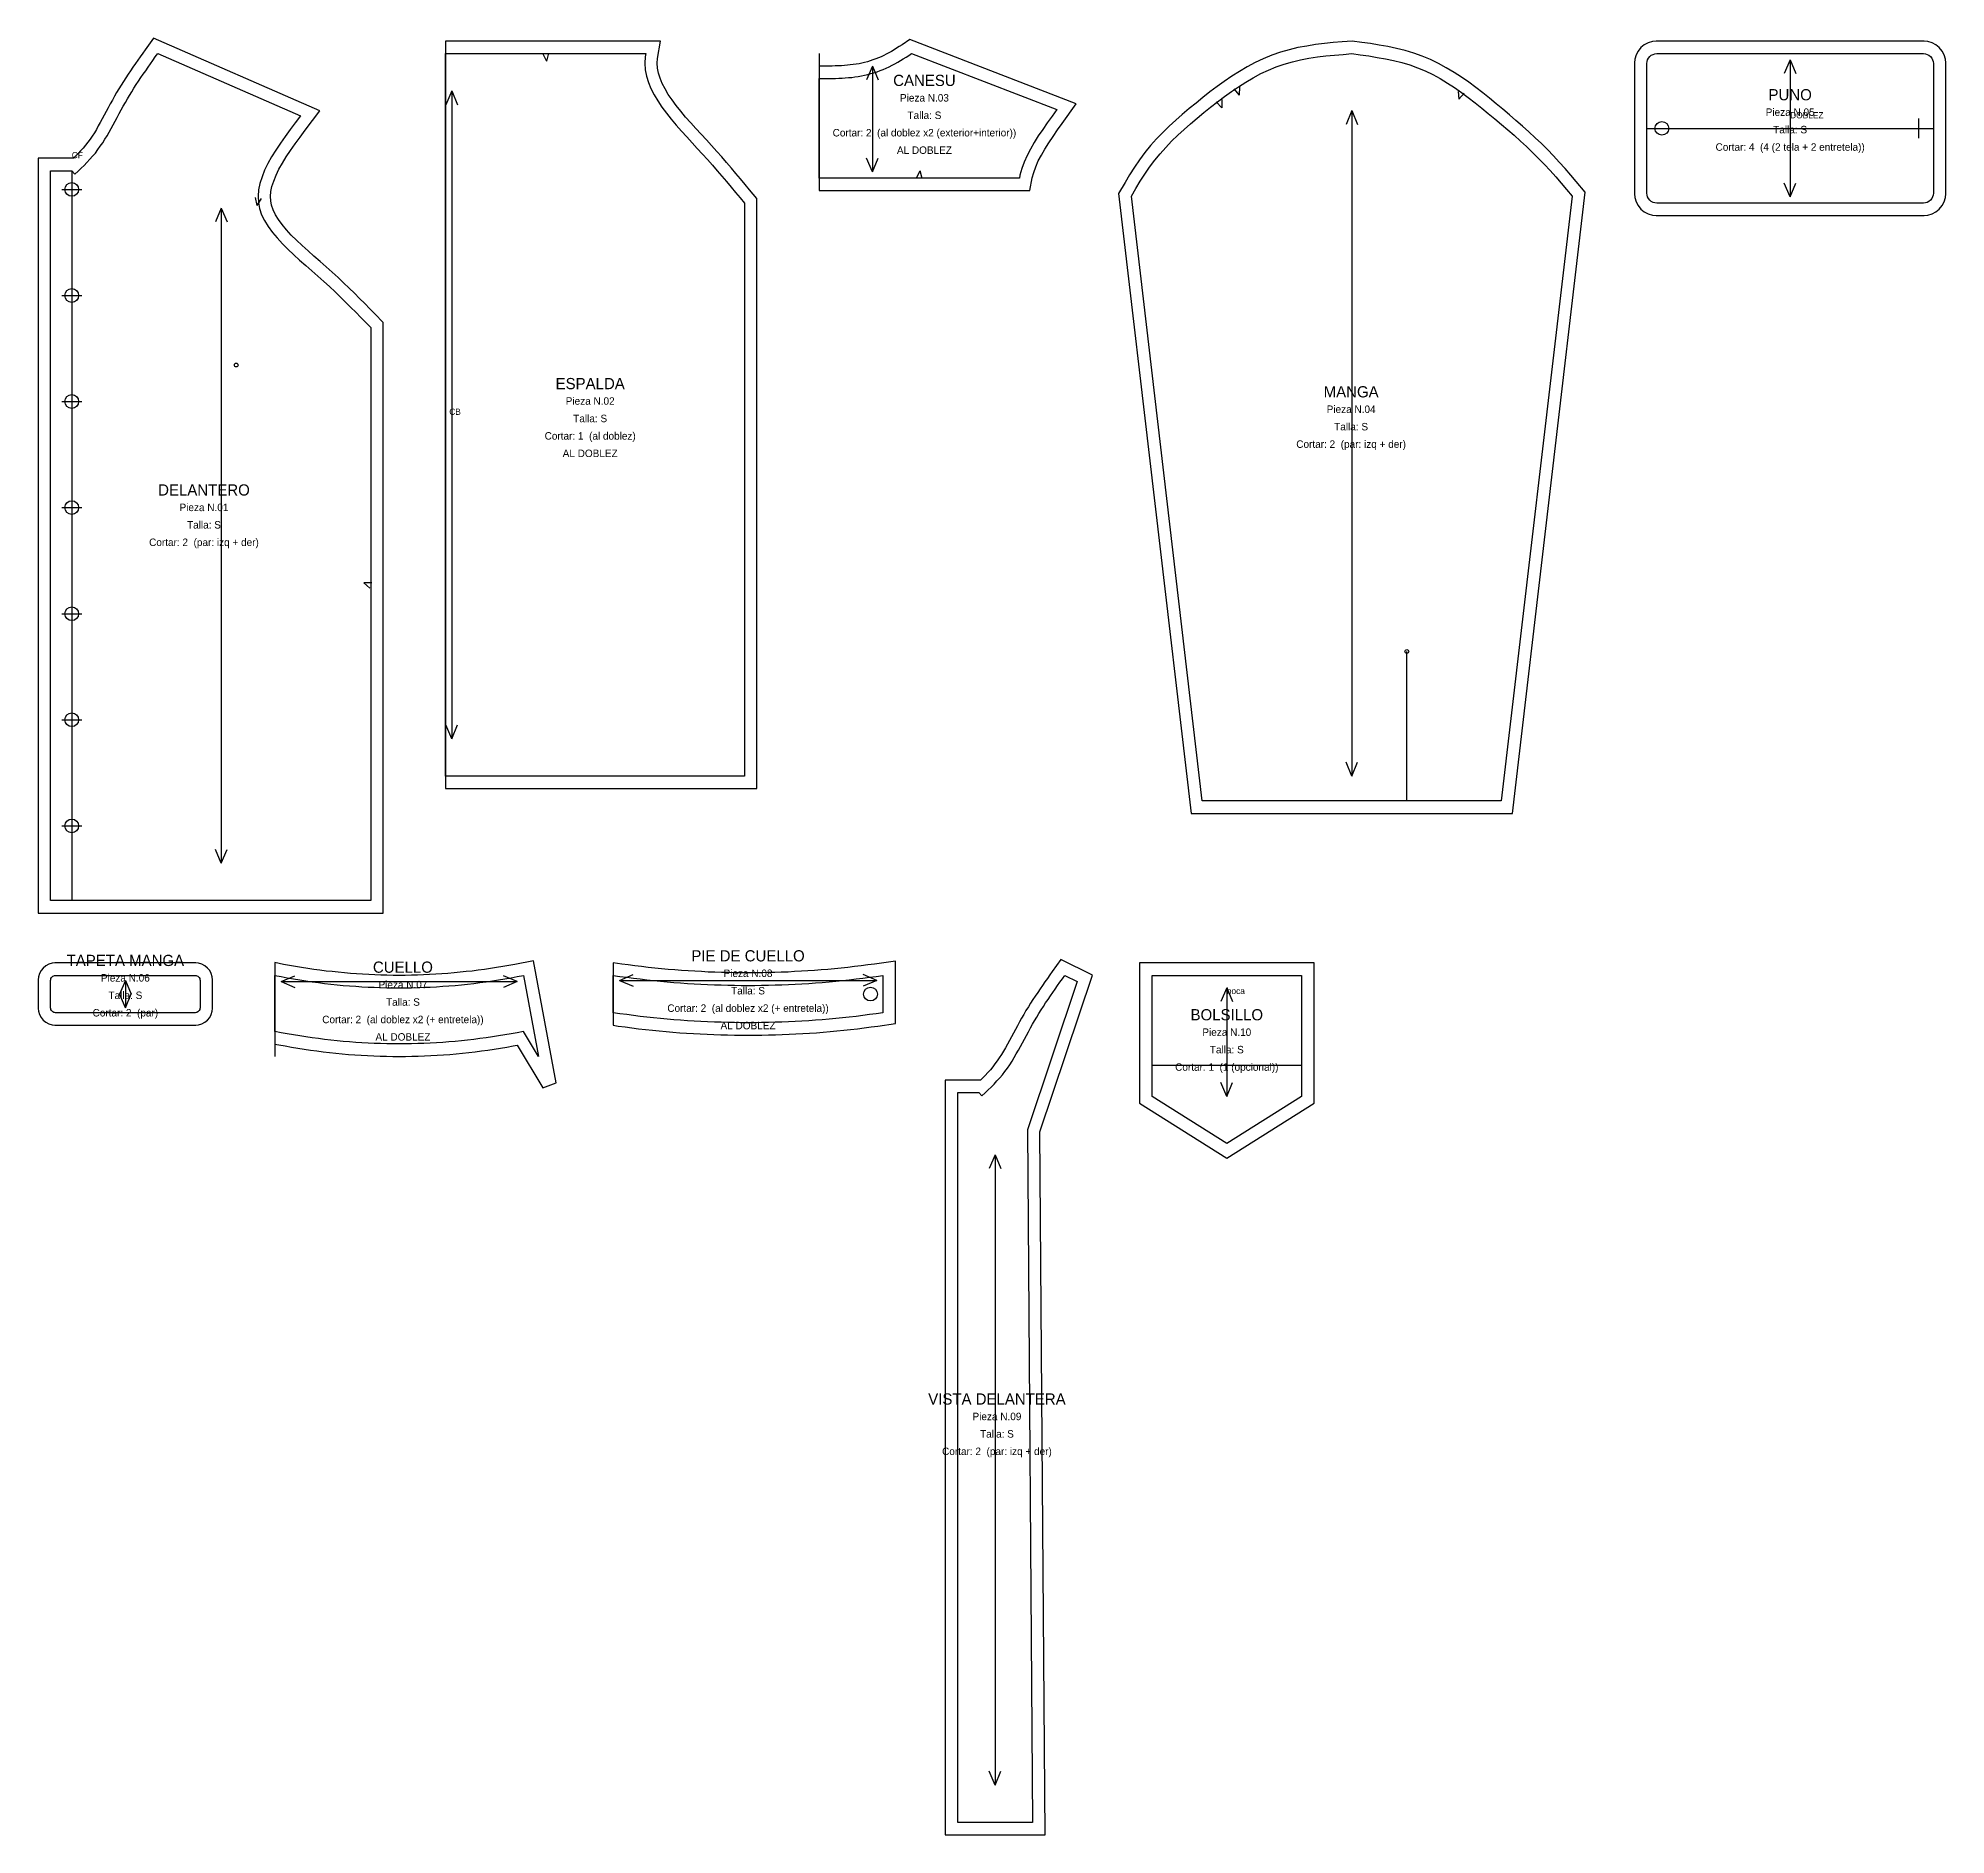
# Model space of a CAD drawing. Header units: centimetres. Extents: x -1 to 152, y -143 to 1.
import ezdxf
from ezdxf.enums import TextEntityAlignment as Align

# ---------------------------------------------------------------- set-up
doc = ezdxf.new("R2010")
doc.units = ezdxf.units.CM
for name, color, linetype in [('BOTONES', 30, 'Continuous'), ('CENTROS', 5, 'Continuous'), ('CONSTRUCCION', 8, 'Continuous'), ('CORTE', 1, 'Continuous'), ('COSTURA', 3, 'Continuous'), ('DOBLEZ', 6, 'Continuous'), ('HILO', 2, 'Continuous'), ('OJAL', 200, 'Continuous'), ('PIQUETES', 4, 'Continuous'), ('REFERENCIAS', 9, 'Continuous'), ('TEXTOS', 7, 'Continuous')]:
    doc.layers.add(name, color=color, linetype=linetype)

msp = doc.modelspace()

# ---------------------------------------------------------------- linework, layer by layer
at = {"layer": 'BOTONES'}
for centre in [(129.33, -6), (1.7, -10.9), (1.7, -19.42), (1.7, -27.93), (1.7, -36.45), (1.7, -44.97), (1.7, -53.48), (1.7, -62), (65.81, -75.5)]:
    msp.add_circle(centre, 0.55, dxfattribs=at)
at = {"layer": 'CENTROS'}
for centre in [(14.9, -25), (108.86, -48)]:
    msp.add_circle(centre, 0.15, dxfattribs=at)
at = {"layer": 'CONSTRUCCION'}
for p, q in [((128.13, -6), (151.13, -6)), ((1.7, -9.4), (1.7, -68)), ((108.86, -60), (108.86, -48)), ((88.41, -81.22), (100.41, -81.22))]:
    msp.add_line(p, q, dxfattribs=at)
at = {"layer": 'CORTE'}
for points in [[(-1, -69), (26.7, -69), (26.7, -21.59), (26.02, -20.89), (25.62, -20.48), (25.21, -20.07), (24.8, -19.66), (24.38, -19.24), (23.96, -18.82), (23.52, -18.4), (23.07, -17.98), (22.6, -17.55), (22.12, -17.12), (21.63, -16.69), (21.14, -16.26), (20.66, -15.84), (20.19, -15.41), (19.74, -14.99), (19.32, -14.57), (18.94, -14.15), (18.59, -13.73), (18.3, -13.33), (18.05, -12.93), (17.87, -12.55), (17.74, -12.18), (17.67, -11.83), (17.66, -11.46), (17.69, -11.08), (17.77, -10.67), (17.91, -10.23), (18.1, -9.77), (18.33, -9.29), (18.61, -8.8), (18.92, -8.29), (19.26, -7.77), (19.64, -7.24), (20.03, -6.7), (20.44, -6.15), (21.62, -4.59), (8.26, 1.24), (7.59, 0.31), (7.39, 0.03), (7.2, -0.25), (7, -0.52), (6.81, -0.8), (6.61, -1.09), (6.42, -1.37), (6.23, -1.66), (6.04, -1.95), (5.85, -2.24), (5.67, -2.53), (5.48, -2.83), (5.3, -3.13), (5.13, -3.43), (4.96, -3.74), (4.79, -4.04), (4.63, -4.35), (4.47, -4.65), (4.31, -4.94), (4.15, -5.24), (3.99, -5.53), (3.83, -5.81), (3.67, -6.08), (3.51, -6.35), (3.34, -6.62), (3.17, -6.87), (2.99, -7.11), (2.81, -7.35), (2.62, -7.58), (2.41, -7.81), (2.2, -8.03), (1.98, -8.26), (1.83, -8.4), (-1, -8.4), (-1, -69)], [(56.7, -11.64), (56.11, -10.93), (55.75, -10.5), (55.38, -10.06), (55.01, -9.63), (54.64, -9.19), (54.26, -8.75), (53.87, -8.3), (53.47, -7.85), (53.06, -7.39), (52.65, -6.93), (52.22, -6.47), (51.8, -6.01), (51.38, -5.55), (50.97, -5.09), (50.59, -4.63), (50.22, -4.17), (49.88, -3.72), (49.58, -3.27), (49.32, -2.82), (49.1, -2.39), (48.92, -1.97), (48.8, -1.56), (48.72, -1.17), (48.7, -0.78), (48.72, -0.38), (48.96, 1), (31.7, 1), (31.7, -59), (56.7, -59), (56.7, -11.64)], [(78.79, -9.97), (78.91, -9.54), (79.07, -9.09), (79.28, -8.62), (79.53, -8.15), (79.81, -7.66), (80.12, -7.16), (80.46, -6.65), (80.82, -6.13), (81.19, -5.61), (82.33, -4.03), (68.98, 1.12), (68.34, 0.7), (68.12, 0.56), (67.91, 0.43), (67.7, 0.3), (67.5, 0.17), (67.29, 0.06), (67.08, -0.05), (66.88, -0.15), (66.66, -0.25), (66.45, -0.34), (66.23, -0.43), (66.01, -0.51), (65.79, -0.58), (65.57, -0.65), (65.34, -0.71), (65.12, -0.76), (64.89, -0.81), (64.66, -0.85), (64.43, -0.88), (64.19, -0.91), (63.96, -0.94), (63.72, -0.96), (63.48, -0.97), (63.23, -0.98), (62.98, -0.99), (62.73, -1), (62.48, -1), (62.22, -1), (61.96, -1), (61.7, -1), (61.7, -11), (78.61, -11), (78.79, -9.97)], [(91.55, -61), (117.33, -61), (123.17, -11.13), (122.46, -10.28), (122.02, -9.75), (121.57, -9.23), (121.1, -8.72), (120.63, -8.21), (120.15, -7.71), (119.66, -7.22), (119.16, -6.75), (118.65, -6.28), (118.14, -5.82), (117.62, -5.36), (117.1, -4.91), (116.57, -4.47), (116.04, -4.03), (115.5, -3.59), (114.95, -3.16), (114.4, -2.73), (113.83, -2.3), (113.24, -1.9), (112.65, -1.51), (112.03, -1.14), (111.4, -0.8), (110.76, -0.48), (110.09, -0.2), (109.41, 0.04), (108.72, 0.24), (108.03, 0.41), (107.34, 0.56), (106.64, 0.69), (105.95, 0.8), (105.26, 0.9), (104.47, 1.01), (103.66, 0.94), (102.96, 0.88), (102.25, 0.81), (101.54, 0.72), (100.83, 0.61), (100.12, 0.48), (99.42, 0.31), (98.71, 0.11), (98.02, -0.13), (97.34, -0.41), (96.69, -0.72), (96.05, -1.06), (95.42, -1.43), (94.81, -1.82), (94.21, -2.23), (93.63, -2.65), (93.05, -3.08), (92.49, -3.52), (91.94, -3.97), (91.39, -4.42), (90.84, -4.88), (90.31, -5.35), (89.78, -5.83), (89.27, -6.33), (88.77, -6.85), (88.29, -7.39), (87.83, -7.95), (87.39, -8.53), (86.99, -9.13), (86.6, -9.73), (86.24, -10.34), (85.73, -11.23), (91.55, -61)], [(127.13, -11.25), (127.16, -11.55), (127.26, -11.89), (127.43, -12.2), (127.65, -12.48), (127.92, -12.7), (128.24, -12.87), (128.57, -12.97), (128.88, -13), (150.38, -13), (150.68, -12.97), (151.02, -12.87), (151.33, -12.7), (151.6, -12.48), (151.83, -12.2), (151.99, -11.89), (152.1, -11.55), (152.13, -11.25), (152.13, -0.75), (152.1, -0.45), (151.99, -0.11), (151.83, 0.2), (151.6, 0.48), (151.33, 0.7), (151.02, 0.87), (150.68, 0.97), (150.38, 1), (128.88, 1), (128.57, 0.97), (128.24, 0.87), (127.92, 0.7), (127.65, 0.48), (127.43, 0.2), (127.26, -0.11), (127.16, -0.45), (127.13, -0.75), (127.13, -11.25)], [(-1, -76.65), (-0.98, -76.87), (-0.9, -77.14), (-0.77, -77.38), (-0.59, -77.59), (-0.38, -77.77), (-0.14, -77.9), (0.13, -77.98), (0.35, -78), (11.65, -78), (11.87, -77.98), (12.14, -77.9), (12.38, -77.77), (12.59, -77.59), (12.77, -77.38), (12.9, -77.14), (12.98, -76.87), (13, -76.65), (13, -74.35), (12.98, -74.13), (12.9, -73.86), (12.77, -73.62), (12.59, -73.41), (12.38, -73.23), (12.14, -73.1), (11.87, -73.02), (11.65, -73), (0.35, -73), (0.13, -73.02), (-0.14, -73.1), (-0.38, -73.23), (-0.59, -73.41), (-0.77, -73.62), (-0.9, -73.86), (-0.98, -74.13), (-1, -74.35), (-1, -76.65)], [(18.82, -79.67), (19.33, -79.76), (19.84, -79.85), (20.35, -79.93), (20.85, -80), (21.36, -80.07), (21.87, -80.13), (22.38, -80.19), (22.89, -80.25), (23.4, -80.29), (23.91, -80.34), (24.42, -80.38), (24.92, -80.41), (25.43, -80.44), (25.94, -80.46), (26.45, -80.48), (26.96, -80.49), (27.47, -80.5), (27.98, -80.5), (28.49, -80.5), (29, -80.49), (29.5, -80.48), (30.01, -80.46), (30.52, -80.44), (31.03, -80.41), (31.54, -80.38), (32.05, -80.34), (32.56, -80.29), (33.07, -80.25), (33.58, -80.19), (34.08, -80.13), (34.59, -80.07), (35.1, -80), (35.61, -79.93), (36.12, -79.85), (36.63, -79.76), (37.14, -79.67), (37.46, -79.61), (39.51, -83.04), (40.57, -82.64), (38.76, -72.82), (37.27, -73.12), (36.78, -73.21), (36.29, -73.29), (35.8, -73.37), (35.31, -73.45), (34.82, -73.52), (34.33, -73.59), (33.84, -73.65), (33.36, -73.7), (32.87, -73.75), (32.38, -73.8), (31.89, -73.84), (31.4, -73.88), (30.91, -73.91), (30.42, -73.94), (29.93, -73.96), (29.44, -73.98), (28.96, -73.99), (28.47, -74), (27.98, -74), (27.49, -74), (27, -73.99), (26.51, -73.98), (26.02, -73.96), (25.53, -73.94), (25.04, -73.91), (24.56, -73.88), (24.07, -73.84), (23.58, -73.8), (23.09, -73.75), (22.6, -73.7), (22.11, -73.65), (21.62, -73.59), (21.13, -73.52), (20.64, -73.45), (20.15, -73.37), (19.66, -73.29), (19.18, -73.21), (18.69, -73.12), (18, -72.98), (18, -79.52), (18.31, -79.58), (18.82, -79.67)], [(46.11, -78.14), (46.65, -78.21), (47.2, -78.28), (47.75, -78.34), (48.3, -78.4), (48.85, -78.46), (49.4, -78.51), (49.95, -78.55), (50.5, -78.6), (51.04, -78.64), (51.59, -78.67), (52.14, -78.7), (52.69, -78.73), (53.24, -78.75), (53.79, -78.77), (54.34, -78.78), (54.89, -78.79), (55.43, -78.8), (55.98, -78.8), (56.53, -78.8), (57.08, -78.79), (57.63, -78.78), (58.18, -78.77), (58.73, -78.75), (59.28, -78.73), (59.82, -78.7), (60.37, -78.67), (60.92, -78.64), (61.47, -78.6), (62.02, -78.55), (62.57, -78.51), (63.12, -78.46), (63.67, -78.4), (64.21, -78.34), (64.76, -78.28), (65.31, -78.21), (65.86, -78.14), (66.41, -78.07), (67.81, -77.87), (67.81, -72.85), (66.13, -73.09), (65.6, -73.16), (65.06, -73.23), (64.53, -73.29), (63.99, -73.36), (63.46, -73.41), (62.93, -73.47), (62.39, -73.52), (61.86, -73.56), (61.32, -73.6), (60.79, -73.64), (60.26, -73.67), (59.72, -73.7), (59.19, -73.73), (58.65, -73.75), (58.12, -73.77), (57.59, -73.78), (57.05, -73.79), (56.52, -73.8), (55.98, -73.8), (55.45, -73.8), (54.92, -73.79), (54.38, -73.78), (53.85, -73.77), (53.31, -73.75), (52.78, -73.73), (52.25, -73.7), (51.71, -73.67), (51.18, -73.64), (50.64, -73.6), (50.11, -73.56), (49.57, -73.52), (49.04, -73.47), (48.51, -73.41), (47.97, -73.36), (47.44, -73.29), (46.9, -73.23), (46.37, -73.16), (45.84, -73.09), (45.16, -72.99), (45.16, -78.01), (45.56, -78.07), (46.11, -78.14)], [(71.81, -143), (79.82, -143), (79.41, -86.56), (83.64, -73.99), (81.09, -72.72), (80.4, -73.69), (80.21, -73.97), (80.01, -74.25), (79.81, -74.52), (79.62, -74.8), (79.42, -75.09), (79.23, -75.37), (79.04, -75.66), (78.85, -75.95), (78.66, -76.24), (78.48, -76.53), (78.29, -76.83), (78.11, -77.13), (77.94, -77.43), (77.77, -77.74), (77.6, -78.04), (77.44, -78.35), (77.28, -78.65), (77.12, -78.94), (76.96, -79.24), (76.8, -79.53), (76.64, -79.81), (76.48, -80.08), (76.32, -80.35), (76.15, -80.62), (75.98, -80.87), (75.8, -81.11), (75.62, -81.35), (75.43, -81.58), (75.22, -81.81), (75.01, -82.03), (74.79, -82.26), (74.64, -82.4), (71.81, -82.4), (71.81, -143)], [(87.41, -84.27), (94.41, -88.68), (101.41, -84.27), (101.41, -73), (87.41, -73), (87.41, -84.27)]]:
    msp.add_lwpolyline(points, close=True, dxfattribs=at)
at = {"layer": 'COSTURA'}
for points in [[(0, -9.4), (1.7, -9.4), (1.95, -9.67), (2.2, -9.44), (2.44, -9.2), (2.68, -8.97), (2.92, -8.73), (3.15, -8.48), (3.37, -8.23), (3.59, -7.98), (3.79, -7.71), (3.99, -7.44), (4.18, -7.17), (4.36, -6.88), (4.53, -6.6), (4.7, -6.31), (4.87, -6.01), (5.03, -5.71), (5.19, -5.42), (5.35, -5.12), (5.51, -4.82), (5.67, -4.52), (5.83, -4.22), (6, -3.93), (6.17, -3.64), (6.34, -3.35), (6.52, -3.06), (6.69, -2.77), (6.88, -2.49), (7.06, -2.21), (7.25, -1.93), (7.44, -1.65), (7.63, -1.37), (7.82, -1.1), (8.02, -0.82), (8.21, -0.55), (8.4, -0.27), (8.6, 0), (20.06, -5), (19.64, -5.55), (19.22, -6.1), (18.82, -6.65), (18.44, -7.2), (18.08, -7.75), (17.74, -8.29), (17.44, -8.83), (17.18, -9.36), (16.97, -9.89), (16.8, -10.42), (16.7, -10.93), (16.65, -11.45), (16.68, -11.95), (16.78, -12.44), (16.94, -12.93), (17.17, -13.41), (17.46, -13.88), (17.8, -14.35), (18.18, -14.8), (18.6, -15.26), (19.04, -15.7), (19.51, -16.15), (19.99, -16.58), (20.48, -17.02), (20.97, -17.44), (21.46, -17.87), (21.93, -18.29), (22.39, -18.71), (22.83, -19.13), (23.26, -19.54), (23.68, -19.95), (24.1, -20.37), (24.5, -20.77), (24.9, -21.18), (25.3, -21.59), (25.7, -22), (25.7, -68), (0, -68)], [(31.7, 0), (47.77, 0), (47.72, -0.27), (47.69, -0.78), (47.73, -1.29), (47.83, -1.8), (47.98, -2.31), (48.19, -2.81), (48.44, -3.31), (48.74, -3.8), (49.07, -4.29), (49.43, -4.78), (49.81, -5.26), (50.22, -5.74), (50.63, -6.22), (51.06, -6.69), (51.49, -7.15), (51.91, -7.61), (52.32, -8.06), (52.73, -8.51), (53.12, -8.96), (53.5, -9.4), (53.88, -9.84), (54.25, -10.27), (54.62, -10.71), (54.98, -11.14), (55.34, -11.57), (55.7, -12), (55.7, -58), (31.7, -58)], [(61.7, -2), (61.96, -2), (62.22, -2), (62.49, -2), (62.75, -2), (63.01, -1.99), (63.27, -1.98), (63.53, -1.97), (63.79, -1.95), (64.05, -1.93), (64.31, -1.91), (64.56, -1.87), (64.82, -1.84), (65.08, -1.79), (65.33, -1.74), (65.59, -1.68), (65.84, -1.61), (66.09, -1.54), (66.34, -1.45), (66.58, -1.36), (66.83, -1.27), (67.07, -1.17), (67.31, -1.06), (67.54, -0.94), (67.77, -0.82), (68, -0.69), (68.22, -0.56), (68.44, -0.42), (68.66, -0.28), (68.88, -0.14), (69.1, 0), (80.76, -4.5), (80.38, -5.03), (80, -5.56), (79.63, -6.09), (79.28, -6.61), (78.95, -7.14), (78.65, -7.67), (78.38, -8.19), (78.14, -8.71), (77.95, -9.23), (77.81, -9.75), (77.77, -10), (61.7, -10)], [(86.76, -11.44), (87.11, -10.84), (87.46, -10.25), (87.82, -9.67), (88.21, -9.11), (88.62, -8.56), (89.05, -8.04), (89.51, -7.53), (89.98, -7.04), (90.47, -6.56), (90.98, -6.09), (91.5, -5.63), (92.03, -5.18), (92.57, -4.74), (93.11, -4.31), (93.66, -3.88), (94.22, -3.45), (94.79, -3.05), (95.36, -2.66), (95.94, -2.28), (96.53, -1.94), (97.14, -1.61), (97.75, -1.32), (98.38, -1.06), (99.02, -0.84), (99.67, -0.65), (100.33, -0.5), (101, -0.37), (101.68, -0.27), (102.36, -0.19), (103.06, -0.12), (103.75, -0.06), (104.44, 0), (105.12, -0.09), (105.8, -0.19), (106.47, -0.3), (107.14, -0.42), (107.8, -0.56), (108.46, -0.72), (109.1, -0.91), (109.73, -1.14), (110.34, -1.39), (110.95, -1.69), (111.54, -2.01), (112.12, -2.36), (112.68, -2.73), (113.24, -3.12), (113.79, -3.52), (114.34, -3.94), (114.87, -4.37), (115.4, -4.8), (115.93, -5.24), (116.45, -5.68), (116.97, -6.12), (117.48, -6.56), (117.98, -7.02), (118.47, -7.47), (118.96, -7.94), (119.44, -8.41), (119.91, -8.9), (120.37, -9.39), (120.81, -9.89), (121.26, -10.4), (121.69, -10.92), (122.13, -11.44), (116.44, -60), (92.44, -60)], [(128.13, -0.8), (128.14, -0.64), (128.19, -0.49), (128.26, -0.36), (128.36, -0.23), (128.48, -0.13), (128.62, -0.06), (128.77, -0.02), (128.93, 0), (150.33, 0), (150.48, -0.02), (150.63, -0.06), (150.77, -0.13), (150.89, -0.23), (150.99, -0.36), (151.06, -0.49), (151.11, -0.64), (151.13, -0.8), (151.13, -11.2), (151.11, -11.36), (151.06, -11.51), (150.99, -11.64), (150.89, -11.77), (150.77, -11.87), (150.63, -11.94), (150.48, -11.98), (150.33, -12), (128.93, -12), (128.77, -11.98), (128.62, -11.94), (128.48, -11.87), (128.36, -11.77), (128.26, -11.64), (128.19, -11.51), (128.14, -11.36), (128.13, -11.2)], [(0, -74.4), (0.01, -74.32), (0.03, -74.25), (0.07, -74.18), (0.12, -74.12), (0.18, -74.07), (0.25, -74.03), (0.32, -74.01), (0.4, -74), (11.6, -74), (11.68, -74.01), (11.75, -74.03), (11.82, -74.07), (11.88, -74.12), (11.93, -74.18), (11.97, -74.25), (11.99, -74.32), (12, -74.4), (12, -76.6), (11.99, -76.68), (11.97, -76.75), (11.93, -76.82), (11.88, -76.88), (11.82, -76.93), (11.75, -76.97), (11.68, -76.99), (11.6, -77), (0.4, -77), (0.32, -76.99), (0.25, -76.97), (0.18, -76.93), (0.12, -76.88), (0.07, -76.82), (0.03, -76.75), (0.01, -76.68), (0, -76.6)], [(18, -74), (18.5, -74.1), (19, -74.19), (19.5, -74.28), (20, -74.36), (20.49, -74.44), (20.99, -74.51), (21.49, -74.58), (21.99, -74.64), (22.49, -74.7), (22.99, -74.75), (23.49, -74.8), (23.99, -74.84), (24.49, -74.88), (24.98, -74.91), (25.48, -74.94), (25.98, -74.96), (26.48, -74.98), (26.98, -74.99), (27.48, -75), (27.98, -75), (28.48, -75), (28.98, -74.99), (29.47, -74.98), (29.97, -74.96), (30.47, -74.94), (30.97, -74.91), (31.47, -74.88), (31.97, -74.84), (32.47, -74.8), (32.97, -74.75), (33.47, -74.7), (33.96, -74.64), (34.46, -74.58), (34.96, -74.51), (35.46, -74.44), (35.96, -74.36), (36.46, -74.28), (36.96, -74.19), (37.46, -74.1), (37.96, -74), (39.16, -80.5), (37.96, -78.5), (37.46, -78.6), (36.96, -78.69), (36.46, -78.78), (35.96, -78.86), (35.46, -78.94), (34.96, -79.01), (34.46, -79.08), (33.96, -79.14), (33.47, -79.2), (32.97, -79.25), (32.47, -79.3), (31.97, -79.34), (31.47, -79.38), (30.97, -79.41), (30.47, -79.44), (29.97, -79.46), (29.47, -79.48), (28.98, -79.49), (28.48, -79.5), (27.98, -79.5), (27.48, -79.5), (26.98, -79.49), (26.48, -79.48), (25.98, -79.46), (25.48, -79.44), (24.98, -79.41), (24.49, -79.38), (23.99, -79.34), (23.49, -79.3), (22.99, -79.25), (22.49, -79.2), (21.99, -79.14), (21.49, -79.08), (20.99, -79.01), (20.49, -78.94), (20, -78.86), (19.5, -78.78), (19, -78.69), (18.5, -78.6), (18, -78.5)], [(45.16, -74), (45.7, -74.08), (46.24, -74.15), (46.78, -74.22), (47.32, -74.29), (47.86, -74.35), (48.4, -74.41), (48.95, -74.46), (49.49, -74.51), (50.03, -74.56), (50.57, -74.6), (51.11, -74.64), (51.65, -74.67), (52.19, -74.7), (52.73, -74.73), (53.28, -74.75), (53.82, -74.77), (54.36, -74.78), (54.9, -74.79), (55.44, -74.8), (55.98, -74.8), (56.52, -74.8), (57.07, -74.79), (57.61, -74.78), (58.15, -74.77), (58.69, -74.75), (59.23, -74.73), (59.77, -74.7), (60.31, -74.67), (60.86, -74.64), (61.4, -74.6), (61.94, -74.56), (62.48, -74.51), (63.02, -74.46), (63.56, -74.41), (64.1, -74.35), (64.65, -74.29), (65.19, -74.22), (65.73, -74.15), (66.27, -74.08), (66.81, -74), (66.81, -77), (66.27, -77.08), (65.73, -77.15), (65.19, -77.22), (64.65, -77.29), (64.1, -77.35), (63.56, -77.41), (63.02, -77.46), (62.48, -77.51), (61.94, -77.56), (61.4, -77.6), (60.86, -77.64), (60.31, -77.67), (59.77, -77.7), (59.23, -77.73), (58.69, -77.75), (58.15, -77.77), (57.61, -77.78), (57.07, -77.79), (56.52, -77.8), (55.98, -77.8), (55.44, -77.8), (54.9, -77.79), (54.36, -77.78), (53.82, -77.77), (53.28, -77.75), (52.73, -77.73), (52.19, -77.7), (51.65, -77.67), (51.11, -77.64), (50.57, -77.6), (50.03, -77.56), (49.49, -77.51), (48.95, -77.46), (48.4, -77.41), (47.86, -77.35), (47.32, -77.29), (46.78, -77.22), (46.24, -77.15), (45.7, -77.08), (45.16, -77)], [(72.81, -83.4), (74.51, -83.4), (74.76, -83.67), (75.01, -83.44), (75.25, -83.2), (75.49, -82.97), (75.73, -82.73), (75.96, -82.48), (76.18, -82.23), (76.4, -81.98), (76.6, -81.71), (76.8, -81.44), (76.99, -81.17), (77.17, -80.88), (77.34, -80.6), (77.51, -80.31), (77.68, -80.01), (77.84, -79.71), (78, -79.42), (78.16, -79.12), (78.32, -78.82), (78.48, -78.52), (78.64, -78.22), (78.81, -77.93), (78.98, -77.64), (79.15, -77.35), (79.33, -77.06), (79.51, -76.77), (79.69, -76.49), (79.87, -76.21), (80.06, -75.93), (80.25, -75.65), (80.44, -75.37), (80.63, -75.1), (80.83, -74.82), (81.02, -74.55), (81.22, -74.27), (81.41, -74), (82.41, -74.5), (78.41, -86.4), (78.81, -142), (72.81, -142)], [(88.41, -74), (100.41, -74), (100.41, -83.72), (94.41, -87.5), (88.41, -83.72)]]:
    msp.add_lwpolyline(points, close=True, dxfattribs=at)
at = {"layer": 'DOBLEZ'}
for p, q in [((31.7, 0), (31.7, -58)), ((61.7, 0), (61.7, -10)), ((18, -74), (18, -80.5)), ((45.16, -74), (45.16, -77.8))]:
    msp.add_line(p, q, dxfattribs=at)
at = {"layer": 'HILO'}
for p, q in [((65.96, -1), (65.49, -2.11)), ((65.96, -1), (65.96, -9.5)), ((65.96, -1), (66.43, -2.11)), ((139.63, -0.5), (139.16, -1.61)), ((139.63, -0.5), (139.63, -11.5)), ((139.63, -0.5), (140.09, -1.61)), ((32.2, -3), (31.73, -4.11)), ((32.2, -3), (32.2, -55)), ((32.2, -3), (32.67, -4.11)), ((104.44, -4.58), (103.98, -5.68)), ((104.44, -4.58), (104.44, -58)), ((104.44, -4.58), (104.91, -5.68)), ((65.96, -9.5), (65.49, -8.39)), ((65.96, -9.5), (66.43, -8.39)), ((139.63, -11.5), (139.16, -10.39)), ((139.63, -11.5), (140.09, -10.39)), ((13.7, -12.4), (13.23, -13.51)), ((13.7, -12.4), (13.7, -65)), ((13.7, -12.4), (14.17, -13.51)), ((32.2, -55), (31.73, -53.89)), ((32.2, -55), (32.67, -53.89)), ((104.44, -58), (103.98, -56.89)), ((104.44, -58), (104.91, -56.89)), ((13.7, -65), (13.23, -63.89)), ((13.7, -65), (14.17, -63.89)), ((6, -74.4), (5.53, -75.51)), ((6, -74.4), (6, -76.6)), ((6, -74.4), (6.47, -75.51)), ((18.5, -74.5), (19.61, -74.03)), ((18.5, -74.5), (37.46, -74.5)), ((18.5, -74.5), (19.61, -74.97)), ((37.46, -74.5), (36.35, -74.03)), ((37.46, -74.5), (36.35, -74.97)), ((45.66, -74.4), (46.76, -73.93)), ((45.66, -74.4), (66.31, -74.4)), ((45.66, -74.4), (46.76, -74.87)), ((66.31, -74.4), (65.21, -73.93)), ((66.31, -74.4), (65.21, -74.87)), ((94.41, -75), (93.94, -76.11)), ((94.41, -75), (94.41, -83.72)), ((94.41, -75), (94.88, -76.11)), ((6, -76.6), (5.53, -75.49)), ((6, -76.6), (6.47, -75.49)), ((94.41, -83.72), (93.94, -82.61)), ((94.41, -83.72), (94.88, -82.61)), ((75.81, -88.4), (75.34, -89.51)), ((75.81, -88.4), (75.81, -139)), ((75.81, -88.4), (76.28, -89.51)), ((75.81, -139), (75.34, -137.89)), ((75.81, -139), (76.28, -137.89))]:
    msp.add_line(p, q, dxfattribs=at)
at = {"layer": 'OJAL'}
for p, q in [((149.93, -5.2), (149.93, -6.8)), ((0.9, -10.9), (2.5, -10.9)), ((0.9, -19.42), (2.5, -19.42)), ((0.9, -27.93), (2.5, -27.93)), ((0.9, -36.45), (2.5, -36.45)), ((0.9, -44.97), (2.5, -44.97)), ((0.9, -53.48), (2.5, -53.48)), ((0.9, -62), (2.5, -62))]:
    msp.add_line(p, q, dxfattribs=at)
at = {"layer": 'PIQUETES'}
for p, q in [((39.97, 0.03), (39.81, -0.6)), ((39.5, -0.03), (39.81, -0.6)), ((94.98, -2.84), (95.4, -3.33)), ((95.43, -2.68), (95.4, -3.33)), ((112.99, -3.03), (113.03, -3.67)), ((93.56, -3.87), (94.01, -4.34)), ((94.01, -3.69), (94.01, -4.34)), ((113.45, -3.18), (113.03, -3.67)), ((69.5, -9.98), (69.79, -9.4)), ((69.97, -10.02), (69.79, -9.4)), ((16.43, -11.56), (16.56, -12.2)), ((16.9, -11.64), (16.56, -12.2)), ((25.78, -42.48), (25.14, -42.49)), ((25.62, -42.92), (25.14, -42.49))]:
    msp.add_line(p, q, dxfattribs=at)

# ---------------------------------------------------------------- texts
at = {"layer": 'REFERENCIAS'}
for s, p in [('DOBLEZ', (139.63, -5.2)), ('CF', (1.7, -8.4)), ('CB', (32, -29)), ('boca', (94.41, -75.5))]:
    msp.add_text(s, height=0.5, dxfattribs=at).set_placement(p)
at = {"layer": 'TEXTOS'}
for s, height, p in [('CANESU', 0.9, (70.14, -2.15)), ('PUNO', 0.9, (139.63, -3.3)), ('Pieza N.03', 0.6, (70.14, -3.55)), ('Pieza N.05', 0.6, (139.63, -4.7)), ('Cortar: 2  (al doblez x2 (exterior+interior))', 0.6, (70.14, -6.35)), ('Talla: S', 0.6, (70.14, -4.95)), ('Talla: S', 0.6, (139.63, -6.1)), ('AL DOBLEZ', 0.6, (70.14, -7.75)), ('Cortar: 4  (4 (2 tela + 2 entretela))', 0.6, (139.63, -7.5)), ('ESPALDA', 0.9, (43.31, -26.49)), ('Pieza N.02', 0.6, (43.31, -27.89)), ('MANGA', 0.9, (104.39, -27.15)), ('Talla: S', 0.6, (43.31, -29.29)), ('Pieza N.04', 0.6, (104.39, -28.55)), ('Cortar: 1  (al doblez)', 0.6, (43.31, -30.69)), ('Talla: S', 0.6, (104.39, -29.95)), ('AL DOBLEZ', 0.6, (43.31, -32.09)), ('Cortar: 2  (par: izq + der)', 0.6, (104.39, -31.35)), ('DELANTERO', 0.9, (12.31, -35.03)), ('Pieza N.01', 0.6, (12.31, -36.43)), ('Talla: S', 0.6, (12.31, -37.83)), ('Cortar: 2  (par: izq + der)', 0.6, (12.31, -39.23)), ('TAPETA MANGA', 0.9, (6, -72.8)), ('CUELLO', 0.9, (28.28, -73.34)), ('PIE DE CUELLO', 0.9, (55.98, -72.43)), ('Pieza N.06', 0.6, (6, -74.2)), ('Pieza N.07', 0.6, (28.28, -74.74)), ('Pieza N.08', 0.6, (55.98, -73.83)), ('Talla: S', 0.6, (55.98, -75.23)), ('Talla: S', 0.6, (6, -75.6)), ('Talla: S', 0.6, (28.28, -76.14)), ('Cortar: 2  (al doblez x2 (+ entretela))', 0.6, (55.98, -76.63)), ('Cortar: 2  (par)', 0.6, (6, -77)), ('Cortar: 2  (al doblez x2 (+ entretela))', 0.6, (28.28, -77.54)), ('AL DOBLEZ', 0.6, (55.98, -78.03)), ('BOLSILLO', 0.9, (94.41, -77.16)), ('AL DOBLEZ', 0.6, (28.28, -78.94)), ('Pieza N.10', 0.6, (94.41, -78.56)), ('Talla: S', 0.6, (94.41, -79.96)), ('Cortar: 1  (1 (opcional))', 0.6, (94.41, -81.36)), ('VISTA DELANTERA', 0.9, (75.96, -108.01)), ('Pieza N.09', 0.6, (75.96, -109.41)), ('Talla: S', 0.6, (75.96, -110.81)), ('Cortar: 2  (par: izq + der)', 0.6, (75.96, -112.21))]:
    msp.add_text(s, height=height, dxfattribs=at).set_placement(p, align=Align.MIDDLE_CENTER)

doc.saveas('drawing.dxf')
